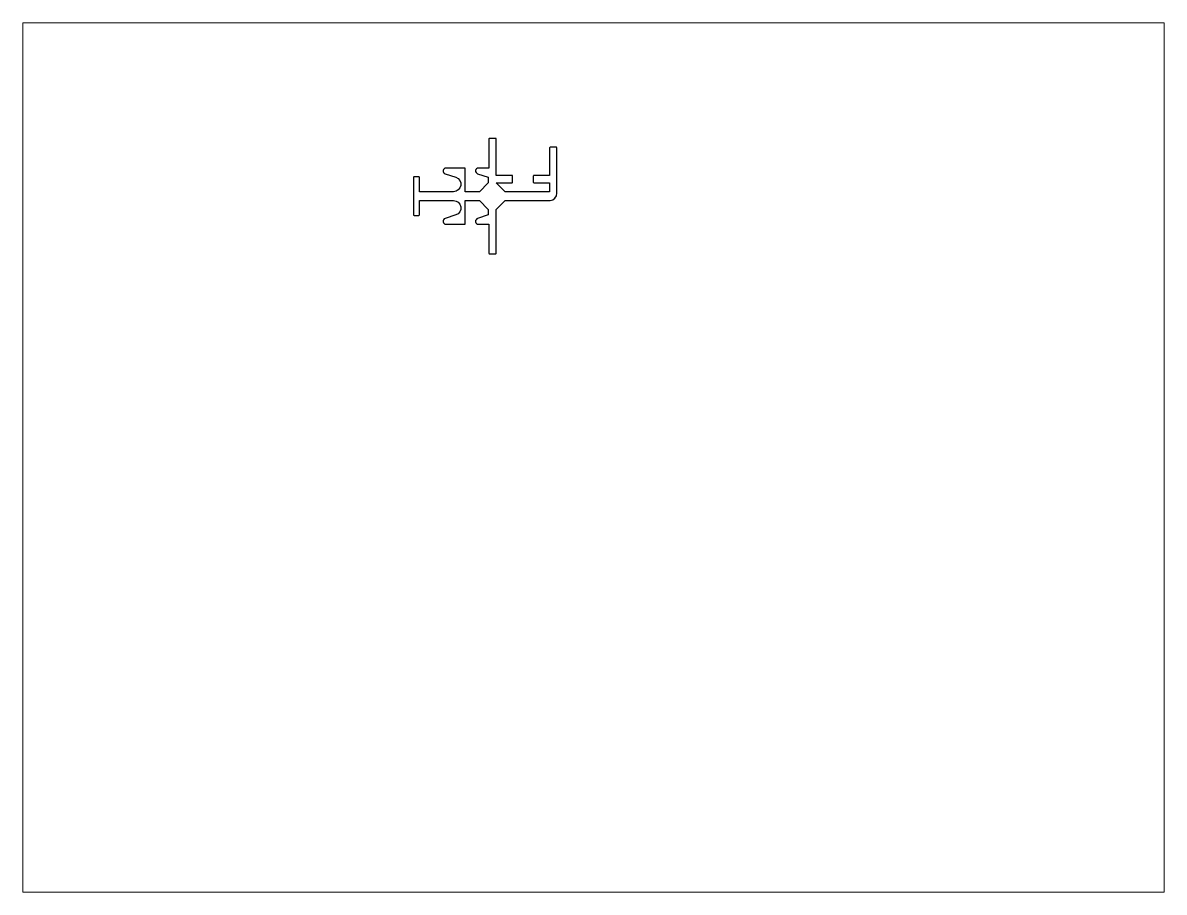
# Paper-space layout 'Layout1' of a CAD drawing. Extents: x 27 to 240, y 20 to 183.
# The model-space entities are those that its viewports show. They can reach past a viewport. Long polylines and large blocks are cut down to what shows.
import ezdxf

# ---------------------------------------------------------------- set-up
doc = ezdxf.new("R2010")
doc.units = 0
doc.header["$LTSCALE"] = 15
doc.layers.get('0').update_dxf_attribs({"linetype": 'CONTINUOUS'})

msp = doc.modelspace()

# ---------------------------------------------------------------- linework, layer by layer
at = {"color": 7}
msp.add_lwpolyline([(154.94, 223.16), (151.94, 220.16), (147.17, 220.16), (147.17, 227.96, 0.414214), (146.97, 228.16), (140.67, 228.16, 0.853254), (140.36, 226.21), (143.95, 225.04, -0.853254), (143.17, 220.16), (131.67, 220.16), (131.67, 224.96, 0.414214), (131.47, 225.16), (129.87, 225.16, 0.414214), (129.67, 224.96), (129.67, 212.36, 0.414214), (129.87, 212.16), (131.47, 212.16, 0.414214), (131.67, 212.36), (131.67, 217.16), (143.17, 217.16, -0.853254), (143.95, 212.29), (140.36, 211.12, 0.853254), (140.67, 209.16), (146.97, 209.16, 0.414214), (147.17, 209.36), (147.17, 217.16), (151.94, 217.16), (154.94, 214.16), (154.94, 212.29), (151.35, 211.12, 0.853254), (151.66, 209.16), (155.17, 209.16), (155.17, 199.36, 0.414214), (155.37, 199.16), (157.47, 199.16, 0.414214), (157.67, 199.36), (157.67, 214.16), (160.67, 217.16), (175.83, 217.16, 0.394848), (178.17, 219.66), (178.17, 234.96, 0.414214), (177.97, 235.16), (175.87, 235.16, 0.414214), (175.67, 234.96), (175.67, 225.66), (170.37, 225.66, 0.414214), (170.17, 225.46), (170.17, 223.36, 0.414214), (170.37, 223.16), (175.67, 223.16), (175.67, 220.16), (160.67, 220.16), (157.67, 223.16), (162.97, 223.16, 0.414214), (163.17, 223.36), (163.17, 225.46, 0.414214), (162.97, 225.66), (157.67, 225.66), (157.67, 237.96, 0.414214), (157.47, 238.16), (155.37, 238.16, 0.414214), (155.17, 237.96), (155.17, 228.16), (151.66, 228.16, 0.853254), (151.35, 226.21), (154.94, 225.04)], format="xyb", close=True, dxfattribs=at)

psp = doc.layouts.get("Layout1")

# ---------------------------------------------------------------- viewports
at = {"layer": '0', "color": 0, "linetype": 'BYBLOCK', "ltscale": 0.05}
psp.add_viewport(center=(133.35, 101.6), size=(213.36, 162.56), view_center_point=(190.51, 130.3), view_height=293.8955, dxfattribs=at)

doc.saveas('drawing.dxf')
